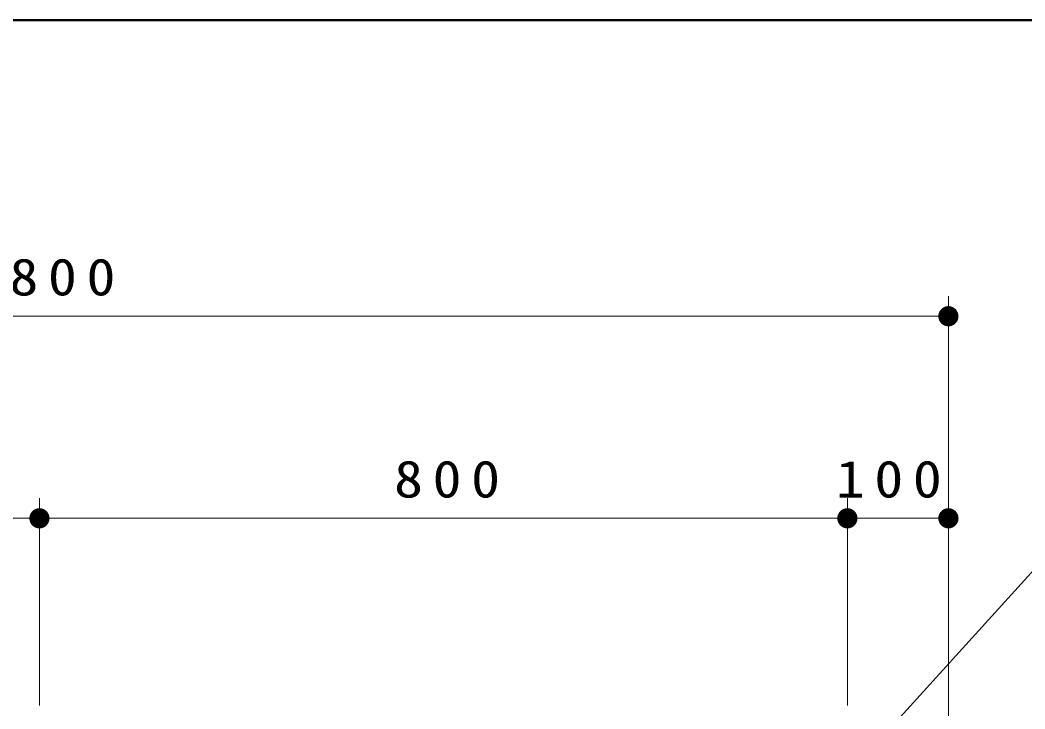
# Model space of a CAD drawing. Units: millimetres on the paper, scale 1:20. Extents: x -365 to 0, y 0 to 257.
# Drawn here: x -265.91 to -216.17, y 222.92 to 257 of the extents above; entities that cross this region are included whole.
import ezdxf

# ---------------------------------------------------------------- set-up
doc = ezdxf.new("R2010")
doc.units = ezdxf.units.MM
doc.layers.add('LY_1', color=7, linetype='Continuous', lineweight=25)
doc.layers.add('LY_3', color=7, linetype='Continuous', lineweight=13)
doc.styles.add('ＭＳ ゴシック', font='')
doc.styles.get('ＭＳ ゴシック').set_extended_font_data('MS Gothic')

# ---------------------------------------------------------------- blocks, each defined once
blk = doc.blocks.new('filled_dot')
at = {"color": 0, "linetype": 'Continuous', "lineweight": -2, "const_width": 1.25}
blk.add_lwpolyline([(-0.625, 0, 1), (0.625, 0, 1)], format="xyb", close=True, dxfattribs=at)

msp = doc.modelspace()

# ---------------------------------------------------------------- linework, layer by layer
at = {"layer": 'LY_1', "lineweight": 13}
for p, q in [((-219.955, 220.872), (-219.955, 243.347)), ((-309.955, 242.347), (-219.955, 242.347)), ((-264.955, 223.078), (-264.955, 233.347)), ((-224.955, 223.078), (-224.955, 233.347)), ((-304.955, 232.347), (-264.955, 232.347)), ((-264.955, 232.347), (-224.955, 232.347)), ((-224.955, 232.347), (-219.955, 232.347))]:
    msp.add_line(p, q, dxfattribs=at)
msp.add_lwpolyline([(-224.44, 220.198), (-215.217, 230.351), (-179.217, 230.351)], dxfattribs=at)
at = {"layer": 'LY_3', "lineweight": 50}
msp.add_line((0, 257), (-365, 257), dxfattribs=at)

# ---------------------------------------------------------------- block references
at = {"layer": 'LY_1', "lineweight": 13, "xscale": 0.4, "yscale": 0.4, "rotation": 180}
for p in [(-219.955, 242.347), (-264.955, 232.347), (-224.955, 232.347), (-219.955, 232.347)]:
    msp.add_blockref('filled_dot', p, dxfattribs=at)
at = {"layer": 'LY_1', "lineweight": 13, "xscale": 0.4, "yscale": 0.4}
for p in [(-264.955, 232.347), (-224.955, 232.347)]:
    msp.add_blockref('filled_dot', p, dxfattribs=at)

# ---------------------------------------------------------------- texts
at = {"layer": 'LY_1', "char_height": 1.833, "attachment_point": 8, "style": 'ＭＳ ゴシック'}
for s, insert in [('\\T1.33;\\W1.15;1800', (-264.534, 243.347)), ('\\T1.33;\\W1.15;800', (-244.538, 233.347))]:
    msp.add_mtext(s, dxfattribs=dict(at, insert=insert))
at = {"layer": 'LY_1', "insert": (-222.67, 233.347), "char_height": 1.833, "attachment_point": 8, "rotation": 0.001, "style": 'ＭＳ ゴシック'}
msp.add_mtext('\\T1.33;\\W1.15;100', dxfattribs=at)

doc.saveas('drawing.dxf')
